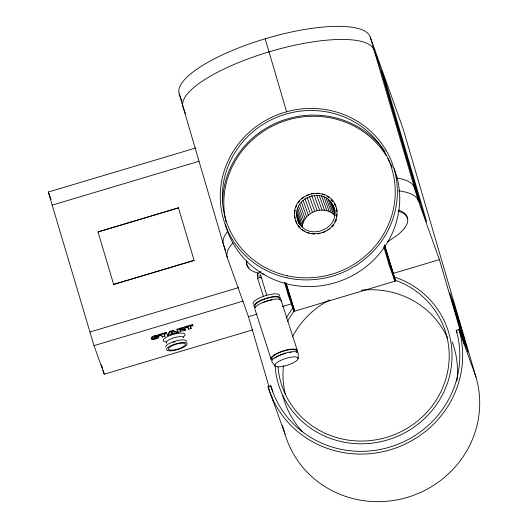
<?xml version="1.0" encoding="UTF-8"?>
<svg xmlns="http://www.w3.org/2000/svg" width="528" height="528" viewBox="0 0 528 528"><rect width="100%" height="100%" fill="white"/><g stroke="black" fill="none" stroke-linecap="round" stroke-linejoin="round"><path stroke-width="0.79" d="M298.122 358.69A12.217 3.465 -17.9 0 0 281.391 360.096A12.217 3.465 -17.9 0 0 279.932 366.802A12.217 3.465 -17.9 0 0 298.122 358.69L298.241 353.714A13.88 3.94 -17.9 0 0 284.236 353.43A13.88 3.94 -17.9 0 0 271.986 361.937L275.015 365.924M158.737 336.811L158.585 336.389L157.159 336.376M294.657 213.061L294.987 210.401L295.185 210.969M298.914 223.153C286.334 197.228 328.766 182.563 334.976 210.698M302.201 227.165C303.118 211.642 324.852 204.158 335.174 215.767M336.514 216.77L336.844 214.111M184.642 328.04C183.11 326.146 178.933 329.267 176.959 329.155L177.151 329.809C179.124 329.921 183.302 326.799 184.833 328.693L183.13 329.749L182.932 329.096M182.285 329.36L179.909 329.637L179.718 328.984L180.101 330.178L182.12 329.498L182.008 328.475M335.696 221.265L336.039 219.952L335.273 221.833M152.962 338.27L151.609 338.679L151.8 339.332L156.268 338.078L152.5 338.573M295.66 207.788L296.69 205.28M334.811 221.892L335.834 219.384M171.791 332.264L171.112 333.386L173.072 332.798L171.791 332.264L171.6 331.604M169.864 331.274L167.442 334.825L167.633 335.485L173.903 333.148L174.55 333.419L177.236 332.614L177.045 331.96L172.801 330.396L169.864 331.274L170.062 331.927L167.633 335.485M298.036 202.91L299.693 200.726M331.808 226.439L333.465 224.255M332.429 226.466L333.254 225.377M260.997 271.201L257.301 274.692L257.69 278.645L263.386 296.248M182.087 328.7L179.909 329.518M301.62 198.766L303.785 197.05M327.716 230.116L329.881 228.406M387.605 241.765L396.944 235.547A83.642 23.72 -16.4 0 0 398.006 211.134M306.161 195.624L308.702 194.502M322.799 232.67L325.34 231.548M151.813 337.92A2.376 0.673 -16.4 0 1 151.265 337.649C152.546 336.178 157.212 333.98 158.466 336.224L154.176 337.359L158.948 337.214L157.608 338.389L153.701 339.537L151.8 339.332M154.645 338.613L154.453 337.96L155.899 337.63L156.09 338.283M252.688 329.848L104.24 374.194L94.017 345.642L48.299 192.034L195.961 147.926M52.147 205.135L199.016 161.264M98.01 231.944L178.444 207.854L98.01 231.944L113.652 284.427L194.119 260.39L178.444 207.854M89.951 332.013L238.405 287.668M94.017 345.642L243.256 301.066M284.519 282.473L288.394 295.66L289.073 295.456L294.69 311.144L285.978 282.757M383.783 246.649L389.321 265.511L390.001 265.307L395.617 280.995L294.01 311.348L288.394 295.66M158.796 334.58L166.201 332.369L166.597 333.59L164.155 334.316L163.964 333.663L164.868 336.31L162.32 337.069L161.608 335.075L159.192 335.801L158.796 334.58L158.987 335.234L166.393 333.023M185.044 326.74L192.449 324.529L192.845 325.75L190.397 326.476L191.11 328.469L188.569 329.228L187.856 327.241L185.44 327.961L185.044 326.74L185.44 327.961M170.062 331.927L172.993 331.049L177.236 332.614M185.236 327.393L192.641 325.182M176.959 329.155L178.068 332.363L180.616 331.604L180.424 330.95M183.744 329.221L185.361 329.479L185.552 330.132L182.708 330.983L180.279 330.66L180.616 331.604M475.985 377.131L458.944 329.545L456.218 330.363A96.809 92.822 -19.7 0 1 389.624 447.137A96.809 92.822 -19.7 0 1 270.725 385.77L268 386.588L285.034 434.168A99.653 95.548 -19.7 0 0 407.431 497.343A99.653 95.548 -19.7 0 0 475.985 377.131L402.91 128.251L370.194 36.887A99.653 28.261 -16.4 0 0 265.181 38.762A99.653 28.261 -16.4 0 0 179.249 93.925L227.324 257.664L248.45 316.668L257.129 314.074M282.381 306.537L291.845 303.706M392.845 273.537L439.402 259.631L464.396 344.771M155.668 336.64L154.216 336.864M311.355 193.71L314.094 193.255M317.407 233.917L320.14 233.462M316.853 193.149L319.598 193.393M311.903 233.779L314.648 234.023M183.13 329.749L185.552 330.132M322.278 193.981L324.839 194.905M306.656 232.267L309.223 233.191M327.459 196.72L328.673 197.347M327.254 196.145L329.465 197.69M302.036 229.482L304.247 231.026M332.647 200.99L331.65 200.072L332.501 201.102M158.466 336.224C156.262 335.557 152.889 336.58 151.457 338.303A2.376 0.673 -16.4 0 0 152.5 338.573M331.445 199.505L333.155 201.557M298.346 225.614L300.056 227.667M299.402 227.212L298.551 226.182L299.264 227.324M194.119 260.39L113.652 284.427M297.851 220.183C305.983 242.649 342.071 229.37 333.65 206.989M335.656 206.25L334.567 203.821L334.772 204.389M295.845 220.922L296.934 223.351M370.194 36.887L418.275 200.627L439.402 259.631M456.218 330.363L457.037 332.647M389.321 265.511L394.937 281.2L391.809 271.003M332.666 204.805L335.122 211.51M331.399 202.772L335.122 213.167M329.861 200.924L334.91 215.028M328.079 199.294L333.399 214.137M326.093 197.908L331.406 212.751M323.921 196.786L329.241 211.636M321.618 195.954L326.931 210.804M319.209 195.426L324.529 210.276M316.741 195.208L322.06 210.052M314.259 195.307L319.572 210.151M311.804 195.71L317.117 210.56M309.408 196.429L314.728 211.273M307.131 197.432L312.444 212.282M304.993 198.719L310.312 213.563M303.046 200.257L308.359 215.107M301.31 202.026L306.623 216.869M299.825 203.986L305.138 218.836M298.61 206.118L303.923 220.961M297.686 208.375L303.006 223.219M297.079 210.718L302.392 225.568M296.789 213.114L301.567 226.479M296.822 215.516L300.01 224.426M298.828 222.367L299.363 223.852M297.178 217.886L299.303 223.826M179.249 93.925L182.015 101.653M185.506 113.751L183.097 107.026A99.653 28.261 -16.4 0 1 269.029 51.863A99.653 28.261 -16.4 0 1 374.042 49.988L379.394 64.937L419.78 202.475L414.427 187.526A99.653 28.261 -16.4 0 0 396.865 178.028M225.621 250.543L223.476 244.563A99.653 28.261 -16.4 0 1 227.344 231.884M270.725 385.77L272.91 391.862M190.443 326.489L191.11 328.469M187.902 327.248L188.569 329.228M179.909 329.637L180.101 330.178M48.299 192.034L51.031 199.65M281.021 300.095L297.198 350.104M266.765 295.139L260.555 274.936M271.141 359.337L254.965 309.335A13.88 3.94 -17.9 0 1 267.221 300.828A13.88 3.94 -17.9 0 1 281.219 301.112M384.608 245.652L395.617 280.995L384.556 244.906M286.123 283.655L294.565 311.183M292.103 305.151L294.01 311.348M384.232 245.659L390.001 265.307M336.989 210.659C333.214 183.612 290.717 190.516 294.716 217.081C298.901 243.685 340.837 236.247 336.785 210.085M265.181 38.762L286.664 111.936M285.384 282.883L289.073 295.456M282.493 425.502L285.034 434.168M248.45 316.668L269.056 386.833M272.065 397.082L273.451 401.815M192.449 324.529L192.845 325.75M181.777 328.449L182.12 329.498M181.619 328.99L181.81 329.65M181.434 328.495L181.625 329.149M177.877 331.709L178.068 332.363M174.359 332.759L174.55 333.419M172.801 330.396L172.993 331.049M166.201 332.369L166.597 333.59M164.677 335.656L164.868 336.31M162.129 336.415L162.32 337.069M159.001 335.148L159.192 335.801M156.077 337.425L156.242 338.177M155.945 337.352L156.136 338.006M155.509 336.395L155.701 337.055M155.397 336.316L155.595 336.97M155.192 336.296L155.384 336.95M154.902 336.336L155.093 336.989M155.338 337.854L155.529 338.507M154.552 336.422L154.744 337.075M154.981 337.946L155.173 338.6M154.678 337.979L154.869 338.639M101.462 364.742L102.617 368.683M103.085 370.253L104.24 374.194M336.613 209.372L336.811 210.692M336.409 208.804L336.805 211.438M294.697 215.734L295.093 218.368M458.944 329.545A99.653 95.548 -19.7 0 1 390.397 449.757A99.653 95.548 -19.7 0 1 268 386.588M394.739 277.068A88.975 85.312 -19.7 0 1 449.889 374.596A88.975 85.312 -19.7 0 1 356.341 443.678A88.975 85.312 -19.7 0 1 275.062 365.449M286.196 318.179A88.975 85.312 -19.7 0 1 292.505 308.616M227.324 257.664A99.653 28.261 -16.4 0 1 232.815 243.085M398.581 190.826A99.653 28.261 -16.4 0 1 418.275 200.627M394.858 280.051A86.13 82.586 -19.7 0 1 447.084 374.253A86.13 82.586 -19.7 0 1 357.377 440.979A86.13 82.586 -19.7 0 1 278.018 366.96M287.496 321.592A86.13 82.586 -19.7 0 1 294.532 310.53M452.14 341.801A88.975 85.312 -19.7 0 1 456.878 381.097M302.564 431.772A88.975 85.312 -19.7 0 1 282.85 395.696M166.511 341.953A11.352 3.221 -16.4 0 1 165.884 337.531A11.352 3.221 -16.4 0 1 180.814 333.069A11.352 3.221 -16.4 0 1 183.17 336.976M166.828 343.233A8.976 2.548 -16.4 0 1 172.94 338.085A8.976 2.548 -16.4 0 1 183.513 337.564M173.012 342.408A8.976 2.548 -16.4 0 1 175.204 341.662M165.838 347.114A10.679 3.029 -16.4 0 1 176.385 340.831A10.679 3.029 -16.4 0 1 186.212 341.847M226.057 222.031A87.767 84.15 -19.7 0 1 278.645 123.215A87.767 84.15 -19.7 0 1 386.265 155.668M387.928 158.459A87.767 84.15 -19.7 0 1 389.492 161.33M390.232 162.789A87.767 84.15 -19.7 0 1 392.271 167.27M394.112 168.597A88.975 85.312 -19.7 0 1 337.603 281.959A88.975 85.312 -19.7 0 1 225.304 224.011M222.618 202.653A88.975 85.312 -19.7 0 1 285.958 119.328A88.975 85.312 -19.7 0 1 385.117 151.727M249.071 267.769A83.642 23.72 -16.4 0 1 246.477 260.806M398.515 210.104A83.642 23.72 -16.4 0 1 407.418 219.014M264.119 274.091A83.642 23.72 -16.4 0 1 261.73 273.761M257.466 272.877A83.642 23.72 -16.4 0 1 246.998 261.433M285.371 394.304A86.13 82.586 -19.7 0 1 283.529 365.567M292.36 336.97A86.13 82.586 -19.7 0 1 329.776 299.818M361.218 290.268A86.13 82.586 -19.7 0 1 447.658 338.309M260.495 274.718A1.782 1.492 46.6 0 1 259.063 276.137A1.782 1.492 46.6 0 1 257.268 274.547A1.782 1.492 46.6 0 1 258.383 272.851M258.001 278.804A1.782 0.508 -17.9 0 1 258.271 278.018A1.782 0.508 -17.9 0 1 260.568 277.365A1.782 0.508 -17.9 0 1 260.693 278.038M253.288 304.141A13.88 3.94 -17.9 0 1 265.538 295.634A13.88 3.94 -17.9 0 1 279.543 295.918M255.215 307.435A13.88 3.94 -17.9 0 1 266.376 298.228A13.88 3.94 -17.9 0 1 279.682 299.779M255.13 306.379A12.811 3.637 -17.9 0 1 266.435 298.531A12.811 3.637 -17.9 0 1 279.365 298.795M262.654 302.861A12.811 3.637 -17.9 0 1 264.911 301.943M265.69 301.66A12.811 3.637 -17.9 0 1 268.244 300.835M268.877 300.656A12.811 3.637 -17.9 0 1 272.012 299.937M272.237 360.037A13.88 3.94 -17.9 0 1 283.397 350.83A13.88 3.94 -17.9 0 1 296.696 352.374M272.144 358.981A12.811 3.637 -17.9 0 1 283.457 351.127A12.811 3.637 -17.9 0 1 296.38 351.391M274.877 358.169A12.811 3.637 -17.9 0 1 278.969 355.786M279.675 355.463A12.811 3.637 -17.9 0 1 282.704 354.255M283.338 354.037A12.811 3.637 -17.9 0 1 285.899 353.258M289.773 352.407A12.811 3.637 -17.9 0 1 291.205 352.202M386.311 84.256L381.473 70.745L421.859 208.283L426.697 221.8L386.311 84.256M454.535 306.161L449.764 292.842L463.221 338.686L467.993 352.011L454.535 306.161M455.341 309.184L451.453 298.333L462.416 335.669L466.303 346.513L455.341 309.184M170.326 350.856A10.679 3.029 -16.4 0 0 186.978 344.467A10.679 3.029 -16.4 0 0 173.197 344.711A10.679 3.029 -16.4 0 0 170.326 350.856M171.362 350.189A8.976 2.548 -16.4 0 0 185.361 344.817A8.976 2.548 -16.4 0 0 173.778 345.028A8.976 2.548 -16.4 0 0 171.362 350.189M286.994 277.801A88.975 85.312 -19.7 0 0 394.04 168.709A88.975 85.312 -19.7 0 0 245.362 136A88.975 85.312 -19.7 0 0 286.994 277.801M287.516 275.794A86.843 83.266 -19.7 0 0 391.994 169.316A86.843 83.266 -19.7 0 0 246.88 137.399A86.843 83.266 -19.7 0 0 287.516 275.794"/></g></svg>
